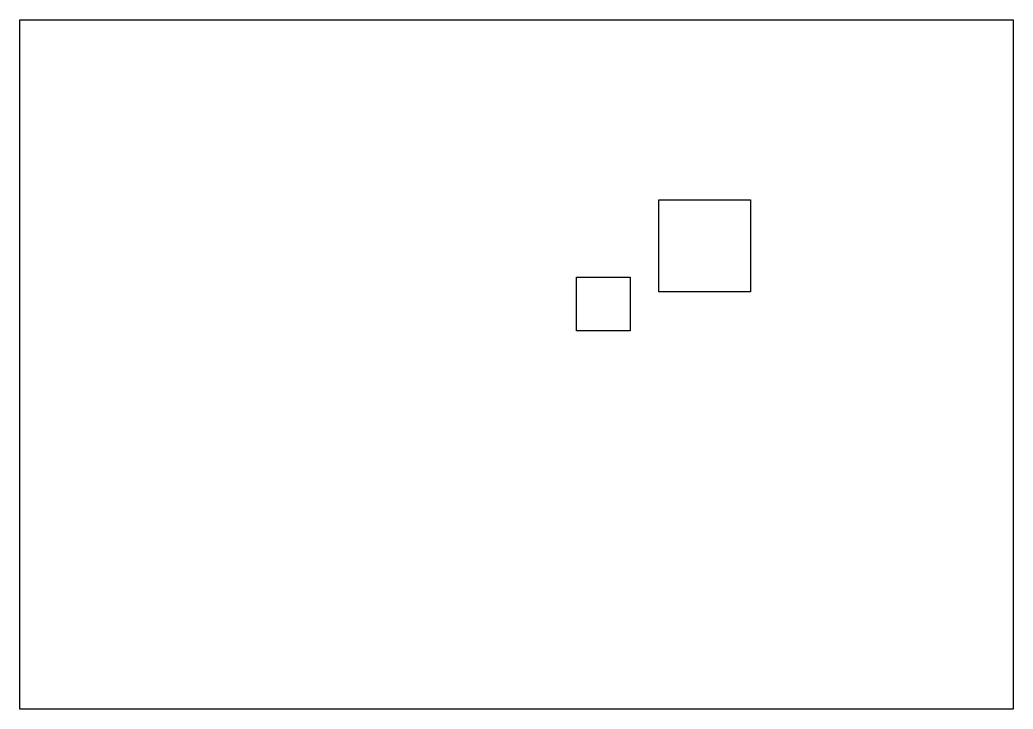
# Model space of a CAD drawing. Extents: x -3677 to 3413, y -2479 to 2438.
import ezdxf

# ---------------------------------------------------------------- set-up
doc = ezdxf.new("R2010")
doc.units = 0
doc.layers.get('0').update_dxf_attribs({"color": 140, "linetype": 'CONTINUOUS'})

msp = doc.modelspace()

# ---------------------------------------------------------------- linework, layer by layer
for points in [[(-3677.4, 2437.7), (3412.7, 2437.7), (3412.7, -2479.5), (-3677.4, -2479.5), (-3677.4, 2437.7)], [(882.5, 1153.5), (1538.3, 1153.5), (1538.3, 497.6), (882.5, 497.6), (882.5, 1153.5)], [(296, 603), (680, 603), (680, 219), (296, 219), (296, 603)]]:
    msp.add_lwpolyline(points, close=True)

doc.saveas('drawing.dxf')
